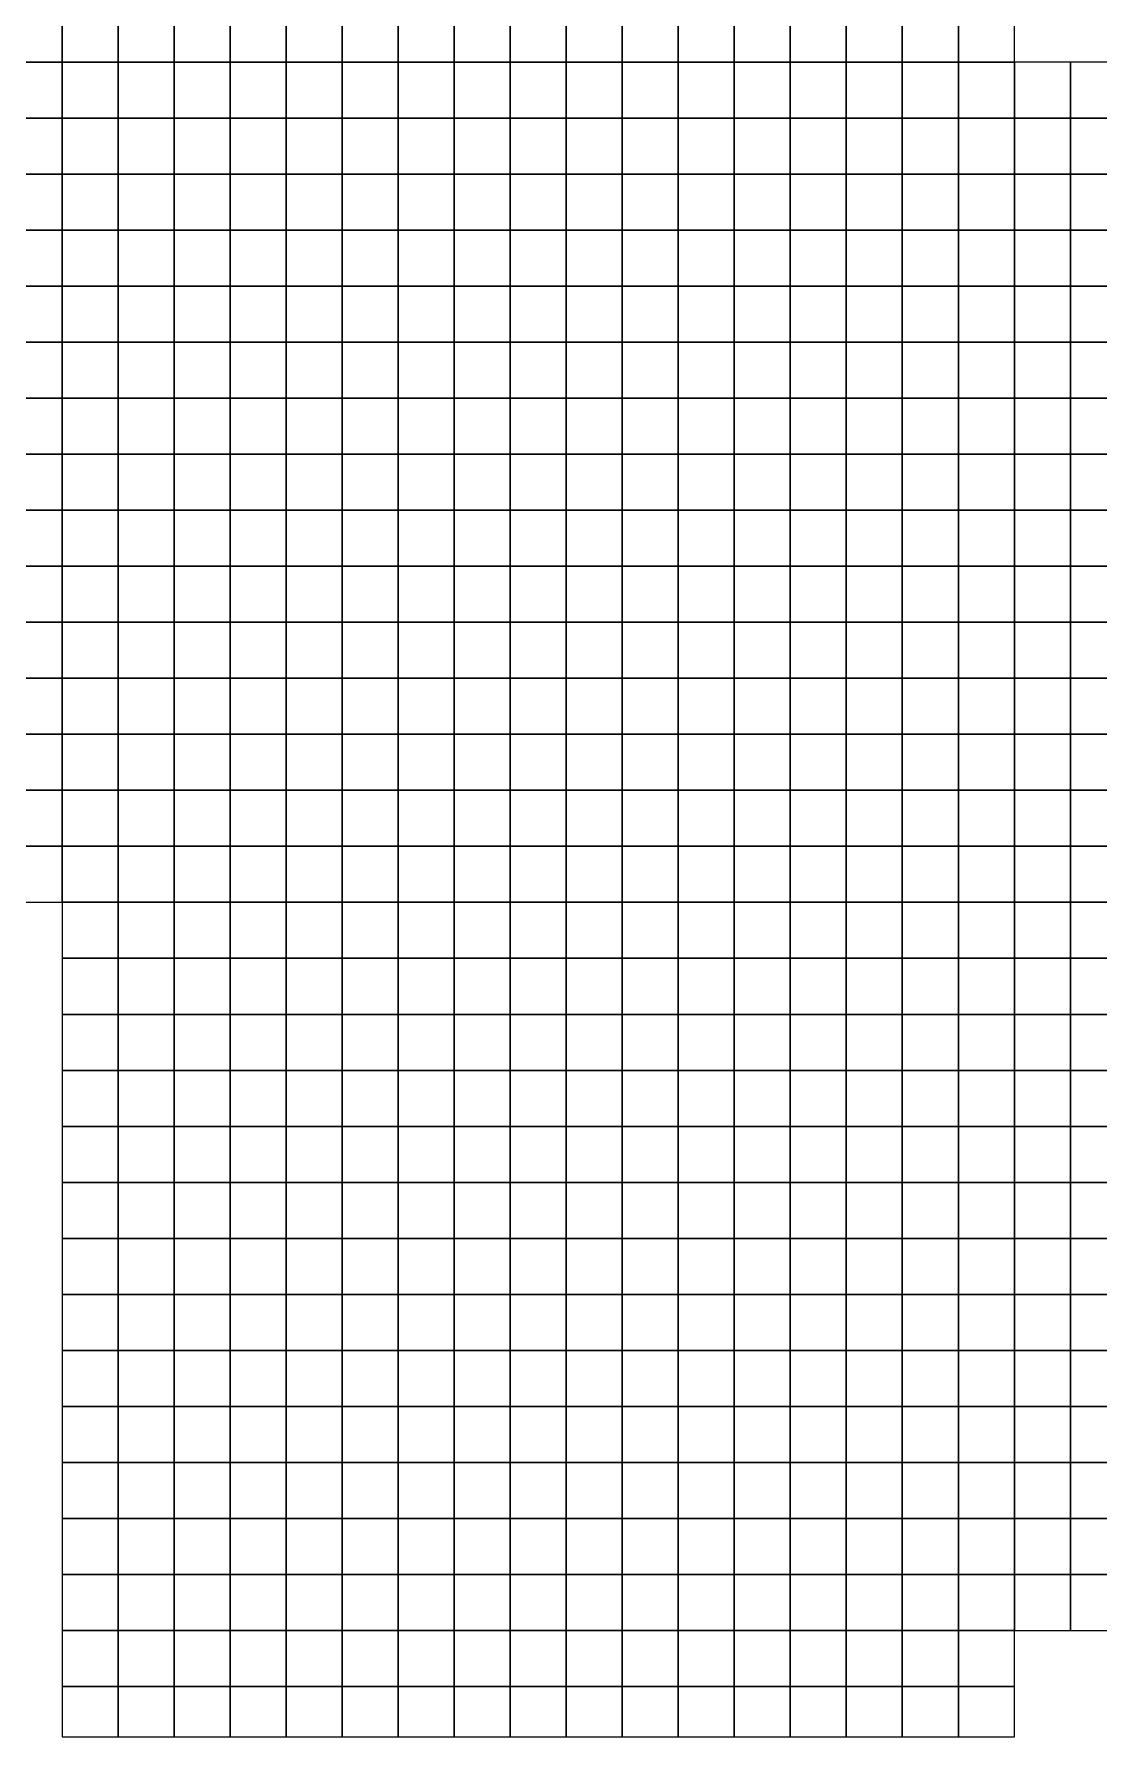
# Model space of a CAD drawing. Extents: x -2.8 to 74.5, y -0.2 to 18.4.
# Drawn here: x 14.27 to 18.07, y -0.18 to 5.9 of the extents above; entities that cross this region are included whole.
import ezdxf

# ---------------------------------------------------------------- set-up
doc = ezdxf.new("R2010")
doc.units = 0
doc.header["$MEASUREMENT"] = 0
doc.layers.add('layer_elements', color=7, linetype='Continuous')

msp = doc.modelspace()

# ---------------------------------------------------------------- linework, layer by layer
at = {"layer": 'layer_elements', "color": 171, "true_color": 0x8080ff}
for points in [[(14.17, 5.8), (14.37, 5.8), (14.37, 6), (14.17, 6)], [(14.37, 5.8), (14.57, 5.8), (14.57, 6), (14.37, 6)], [(14.57, 5.8), (14.77, 5.8), (14.77, 6), (14.57, 6)], [(14.77, 5.8), (14.97, 5.8), (14.97, 6), (14.77, 6)], [(14.97, 5.8), (15.17, 5.8), (15.17, 6), (14.97, 6)], [(15.17, 5.8), (15.37, 5.8), (15.37, 6), (15.17, 6)], [(15.37, 5.8), (15.57, 5.8), (15.57, 6), (15.37, 6)], [(15.57, 5.8), (15.77, 5.8), (15.77, 6), (15.57, 6)], [(15.77, 5.8), (15.97, 5.8), (15.97, 6), (15.77, 6)], [(15.97, 5.8), (16.17, 5.8), (16.17, 6), (15.97, 6)], [(16.17, 5.8), (16.37, 5.8), (16.37, 6), (16.17, 6)], [(16.37, 5.8), (16.57, 5.8), (16.57, 6), (16.37, 6)], [(16.57, 5.8), (16.77, 5.8), (16.77, 6), (16.57, 6)], [(16.77, 5.8), (16.97, 5.8), (16.97, 6), (16.77, 6)], [(16.97, 5.8), (17.17, 5.8), (17.17, 6), (16.97, 6)], [(17.37, 5.8), (17.57, 5.8, 0), (17.57, 6, 0), (17.37, 6)], [(14.17, 5.6), (14.37, 5.6), (14.37, 5.8), (14.17, 5.8)], [(14.37, 5.6), (14.57, 5.6), (14.57, 5.8), (14.37, 5.8)], [(14.57, 5.6), (14.77, 5.6), (14.77, 5.8), (14.57, 5.8)], [(14.77, 5.6), (14.97, 5.6), (14.97, 5.8), (14.77, 5.8)], [(14.97, 5.6), (15.17, 5.6), (15.17, 5.8), (14.97, 5.8)], [(15.17, 5.6), (15.37, 5.6), (15.37, 5.8), (15.17, 5.8)], [(15.37, 5.6), (15.57, 5.6), (15.57, 5.8), (15.37, 5.8)], [(15.57, 5.6), (15.77, 5.6), (15.77, 5.8), (15.57, 5.8)], [(15.77, 5.6), (15.97, 5.6), (15.97, 5.8), (15.77, 5.8)], [(15.97, 5.6), (16.17, 5.6), (16.17, 5.8), (15.97, 5.8)], [(16.17, 5.6), (16.37, 5.6), (16.37, 5.8), (16.17, 5.8)], [(16.37, 5.6), (16.57, 5.6), (16.57, 5.8), (16.37, 5.8)], [(16.57, 5.6), (16.77, 5.6), (16.77, 5.8), (16.57, 5.8)], [(16.77, 5.6), (16.97, 5.6), (16.97, 5.8), (16.77, 5.8)], [(16.97, 5.6), (17.17, 5.6), (17.17, 5.8), (16.97, 5.8)], [(17.77, 5.6, 0), (17.97, 5.6), (17.97, 5.8), (17.77, 5.8)], [(17.97, 5.6), (18.17, 5.6), (18.17, 5.8), (17.97, 5.8)], [(14.17, 5.4), (14.37, 5.4), (14.37, 5.6), (14.17, 5.6)], [(14.37, 5.4), (14.57, 5.4), (14.57, 5.6), (14.37, 5.6)], [(14.57, 5.4), (14.77, 5.4), (14.77, 5.6), (14.57, 5.6)], [(14.77, 5.4), (14.97, 5.4), (14.97, 5.6), (14.77, 5.6)], [(14.97, 5.4), (15.17, 5.4), (15.17, 5.6), (14.97, 5.6)], [(15.17, 5.4), (15.37, 5.4), (15.37, 5.6), (15.17, 5.6)], [(15.37, 5.4), (15.57, 5.4), (15.57, 5.6), (15.37, 5.6)], [(15.57, 5.4), (15.77, 5.4), (15.77, 5.6), (15.57, 5.6)], [(15.77, 5.4), (15.97, 5.4), (15.97, 5.6), (15.77, 5.6)], [(15.97, 5.4), (16.17, 5.4), (16.17, 5.6), (15.97, 5.6)], [(16.17, 5.4), (16.37, 5.4), (16.37, 5.6), (16.17, 5.6)], [(16.37, 5.4), (16.57, 5.4), (16.57, 5.6), (16.37, 5.6)], [(16.57, 5.4), (16.77, 5.4), (16.77, 5.6), (16.57, 5.6)], [(16.77, 5.4), (16.97, 5.4), (16.97, 5.6), (16.77, 5.6)], [(17.77, 5.4), (17.97, 5.4), (17.97, 5.6), (17.77, 5.6, 0)], [(14.17, 5.2), (14.37, 5.2), (14.37, 5.4), (14.17, 5.4)], [(14.37, 5.2), (14.57, 5.2), (14.57, 5.4), (14.37, 5.4)], [(14.57, 5.2), (14.77, 5.2), (14.77, 5.4), (14.57, 5.4)], [(14.77, 5.2), (14.97, 5.2), (14.97, 5.4), (14.77, 5.4)], [(14.97, 5.2), (15.17, 5.2), (15.17, 5.4), (14.97, 5.4)], [(15.17, 5.2), (15.37, 5.2), (15.37, 5.4), (15.17, 5.4)], [(15.37, 5.2), (15.57, 5.2), (15.57, 5.4), (15.37, 5.4)], [(15.57, 5.2), (15.77, 5.2), (15.77, 5.4), (15.57, 5.4)], [(15.77, 5.2), (15.97, 5.2), (15.97, 5.4), (15.77, 5.4)], [(15.97, 5.2), (16.17, 5.2), (16.17, 5.4), (15.97, 5.4)], [(16.17, 5.2), (16.37, 5.2), (16.37, 5.4), (16.17, 5.4)], [(16.37, 5.2), (16.57, 5.2), (16.57, 5.4), (16.37, 5.4)], [(16.57, 5.2), (16.77, 5.2), (16.77, 5.4), (16.57, 5.4)], [(16.77, 5.2), (16.97, 5.2), (16.97, 5.4), (16.77, 5.4)], [(16.97, 5.2), (17.17, 5.2), (17.17, 5.4), (16.97, 5.4)], [(17.57, 5.2), (17.77, 5.2), (17.77, 5.4), (17.57, 5.4)], [(17.77, 5.2), (17.97, 5.2), (17.97, 5.4), (17.77, 5.4)], [(14.17, 5), (14.37, 5), (14.37, 5.2), (14.17, 5.2)], [(14.37, 5), (14.57, 5), (14.57, 5.2), (14.37, 5.2)], [(14.57, 5), (14.77, 5), (14.77, 5.2), (14.57, 5.2)], [(14.77, 5), (14.97, 5), (14.97, 5.2), (14.77, 5.2)], [(14.97, 5), (15.17, 5), (15.17, 5.2), (14.97, 5.2)], [(15.17, 5), (15.37, 5), (15.37, 5.2), (15.17, 5.2)], [(15.37, 5), (15.57, 5), (15.57, 5.2), (15.37, 5.2)], [(15.57, 5), (15.77, 5), (15.77, 5.2), (15.57, 5.2)], [(15.77, 5), (15.97, 5), (15.97, 5.2), (15.77, 5.2)], [(15.97, 5), (16.17, 5), (16.17, 5.2), (15.97, 5.2)], [(16.17, 5), (16.37, 5), (16.37, 5.2), (16.17, 5.2)], [(16.37, 5), (16.57, 5), (16.57, 5.2), (16.37, 5.2)], [(16.57, 5), (16.77, 5), (16.77, 5.2), (16.57, 5.2)], [(16.77, 5), (16.97, 5), (16.97, 5.2), (16.77, 5.2)], [(16.97, 5), (17.17, 5), (17.17, 5.2), (16.97, 5.2)], [(17.17, 5), (17.37, 5), (17.37, 5.2), (17.17, 5.2)], [(17.37, 5), (17.57, 5), (17.57, 5.2), (17.37, 5.2)], [(17.57, 5), (17.77, 5), (17.77, 5.2), (17.57, 5.2)], [(17.77, 5), (17.97, 5), (17.97, 5.2), (17.77, 5.2)], [(17.97, 5), (18.17, 5), (18.17, 5.2), (17.97, 5.2)], [(14.17, 4.8), (14.37, 4.8), (14.37, 5), (14.17, 5)], [(14.37, 4.8), (14.57, 4.8), (14.57, 5), (14.37, 5)], [(14.57, 4.8), (14.77, 4.8), (14.77, 5), (14.57, 5)], [(14.77, 4.8), (14.97, 4.8), (14.97, 5), (14.77, 5)], [(14.97, 4.8), (15.17, 4.8), (15.17, 5), (14.97, 5)], [(15.17, 4.8), (15.37, 4.8), (15.37, 5), (15.17, 5)], [(15.37, 4.8), (15.57, 4.8), (15.57, 5), (15.37, 5)], [(15.57, 4.8), (15.77, 4.8), (15.77, 5), (15.57, 5)], [(15.77, 4.8), (15.97, 4.8), (15.97, 5), (15.77, 5)], [(15.97, 4.8), (16.17, 4.8), (16.17, 5), (15.97, 5)], [(16.17, 4.8), (16.37, 4.8), (16.37, 5), (16.17, 5)], [(16.37, 4.8), (16.57, 4.8), (16.57, 5), (16.37, 5)], [(16.57, 4.8), (16.77, 4.8), (16.77, 5), (16.57, 5)], [(16.77, 4.8), (16.97, 4.8), (16.97, 5), (16.77, 5)], [(16.97, 4.8), (17.17, 4.8), (17.17, 5), (16.97, 5)], [(17.17, 4.8), (17.37, 4.8), (17.37, 5), (17.17, 5)], [(17.37, 4.8), (17.57, 4.8), (17.57, 5), (17.37, 5)], [(17.57, 4.8), (17.77, 4.8), (17.77, 5), (17.57, 5)], [(17.77, 4.8), (17.97, 4.8), (17.97, 5), (17.77, 5)], [(17.97, 4.8), (18.17, 4.8), (18.17, 5), (17.97, 5)], [(14.17, 4.6), (14.37, 4.6), (14.37, 4.8), (14.17, 4.8)], [(14.37, 4.6), (14.57, 4.6), (14.57, 4.8), (14.37, 4.8)], [(14.57, 4.6), (14.77, 4.6), (14.77, 4.8), (14.57, 4.8)], [(14.77, 4.6), (14.97, 4.6), (14.97, 4.8), (14.77, 4.8)], [(14.97, 4.6), (15.17, 4.6), (15.17, 4.8), (14.97, 4.8)], [(15.17, 4.6), (15.37, 4.6), (15.37, 4.8), (15.17, 4.8)], [(15.37, 4.6), (15.57, 4.6), (15.57, 4.8), (15.37, 4.8)], [(15.57, 4.6), (15.77, 4.6), (15.77, 4.8), (15.57, 4.8)], [(15.77, 4.6), (15.97, 4.6), (15.97, 4.8), (15.77, 4.8)], [(15.97, 4.6), (16.17, 4.6), (16.17, 4.8), (15.97, 4.8)], [(16.17, 4.6), (16.37, 4.6), (16.37, 4.8), (16.17, 4.8)], [(16.37, 4.6), (16.57, 4.6), (16.57, 4.8), (16.37, 4.8)], [(16.57, 4.6), (16.77, 4.6), (16.77, 4.8), (16.57, 4.8)], [(16.77, 4.6), (16.97, 4.6), (16.97, 4.8), (16.77, 4.8)], [(16.97, 4.6), (17.17, 4.6), (17.17, 4.8), (16.97, 4.8)], [(17.17, 4.6), (17.37, 4.6), (17.37, 4.8), (17.17, 4.8)], [(17.37, 4.6), (17.57, 4.6), (17.57, 4.8), (17.37, 4.8)], [(17.57, 4.6), (17.77, 4.6), (17.77, 4.8), (17.57, 4.8)], [(17.77, 4.6), (17.97, 4.6), (17.97, 4.8), (17.77, 4.8)], [(17.97, 4.6), (18.17, 4.6), (18.17, 4.8), (17.97, 4.8)], [(14.17, 4.4), (14.37, 4.4), (14.37, 4.6), (14.17, 4.6)], [(14.37, 4.4), (14.57, 4.4), (14.57, 4.6), (14.37, 4.6)], [(14.57, 4.4), (14.77, 4.4), (14.77, 4.6), (14.57, 4.6)], [(14.77, 4.4), (14.97, 4.4), (14.97, 4.6), (14.77, 4.6)], [(14.97, 4.4), (15.17, 4.4), (15.17, 4.6), (14.97, 4.6)], [(15.17, 4.4), (15.37, 4.4), (15.37, 4.6), (15.17, 4.6)], [(15.37, 4.4), (15.57, 4.4), (15.57, 4.6), (15.37, 4.6)], [(15.57, 4.4), (15.77, 4.4), (15.77, 4.6), (15.57, 4.6)], [(15.77, 4.4), (15.97, 4.4), (15.97, 4.6), (15.77, 4.6)], [(15.97, 4.4), (16.17, 4.4), (16.17, 4.6), (15.97, 4.6)], [(16.17, 4.4), (16.37, 4.4), (16.37, 4.6), (16.17, 4.6)], [(16.37, 4.4), (16.57, 4.4), (16.57, 4.6), (16.37, 4.6)], [(16.57, 4.4), (16.77, 4.4), (16.77, 4.6), (16.57, 4.6)], [(16.77, 4.4), (16.97, 4.4), (16.97, 4.6), (16.77, 4.6)], [(16.97, 4.4), (17.17, 4.4), (17.17, 4.6), (16.97, 4.6)], [(17.17, 4.4), (17.37, 4.4), (17.37, 4.6), (17.17, 4.6)], [(17.37, 4.4), (17.57, 4.4), (17.57, 4.6), (17.37, 4.6)], [(17.57, 4.4), (17.77, 4.4), (17.77, 4.6), (17.57, 4.6)], [(17.77, 4.4), (17.97, 4.4), (17.97, 4.6), (17.77, 4.6)], [(17.97, 4.4), (18.17, 4.4), (18.17, 4.6), (17.97, 4.6)], [(14.17, 4.2), (14.37, 4.2), (14.37, 4.4), (14.17, 4.4)], [(14.37, 4.2), (14.57, 4.2), (14.57, 4.4), (14.37, 4.4)], [(14.57, 4.2), (14.77, 4.2), (14.77, 4.4), (14.57, 4.4)], [(14.77, 4.2), (14.97, 4.2), (14.97, 4.4), (14.77, 4.4)], [(14.97, 4.2), (15.17, 4.2), (15.17, 4.4), (14.97, 4.4)], [(15.17, 4.2), (15.37, 4.2), (15.37, 4.4), (15.17, 4.4)], [(15.37, 4.2), (15.57, 4.2), (15.57, 4.4), (15.37, 4.4)], [(15.57, 4.2), (15.77, 4.2), (15.77, 4.4), (15.57, 4.4)], [(15.77, 4.2), (15.97, 4.2), (15.97, 4.4), (15.77, 4.4)], [(15.97, 4.2), (16.17, 4.2), (16.17, 4.4), (15.97, 4.4)], [(16.17, 4.2), (16.37, 4.2), (16.37, 4.4), (16.17, 4.4)], [(16.37, 4.2), (16.57, 4.2), (16.57, 4.4), (16.37, 4.4)], [(16.57, 4.2), (16.77, 4.2), (16.77, 4.4), (16.57, 4.4)], [(16.77, 4.2), (16.97, 4.2), (16.97, 4.4), (16.77, 4.4)], [(16.97, 4.2), (17.17, 4.2), (17.17, 4.4), (16.97, 4.4)], [(17.17, 4.2), (17.37, 4.2), (17.37, 4.4), (17.17, 4.4)], [(17.37, 4.2), (17.57, 4.2), (17.57, 4.4), (17.37, 4.4)], [(17.57, 4.2), (17.77, 4.2), (17.77, 4.4), (17.57, 4.4)], [(17.77, 4.2), (17.97, 4.2), (17.97, 4.4), (17.77, 4.4)], [(17.97, 4.2), (18.17, 4.2), (18.17, 4.4), (17.97, 4.4)], [(14.17, 4), (14.37, 4), (14.37, 4.2), (14.17, 4.2)], [(14.37, 4), (14.57, 4), (14.57, 4.2), (14.37, 4.2)], [(14.57, 4), (14.77, 4), (14.77, 4.2), (14.57, 4.2)], [(14.77, 4), (14.97, 4), (14.97, 4.2), (14.77, 4.2)], [(14.97, 4), (15.17, 4), (15.17, 4.2), (14.97, 4.2)], [(15.17, 4), (15.37, 4), (15.37, 4.2), (15.17, 4.2)], [(15.37, 4), (15.57, 4), (15.57, 4.2), (15.37, 4.2)], [(15.57, 4), (15.77, 4), (15.77, 4.2), (15.57, 4.2)], [(15.77, 4), (15.97, 4), (15.97, 4.2), (15.77, 4.2)], [(15.97, 4), (16.17, 4), (16.17, 4.2), (15.97, 4.2)], [(16.17, 4), (16.37, 4), (16.37, 4.2), (16.17, 4.2)], [(16.37, 4), (16.57, 4), (16.57, 4.2), (16.37, 4.2)], [(16.57, 4), (16.77, 4), (16.77, 4.2), (16.57, 4.2)], [(16.77, 4), (16.97, 4), (16.97, 4.2), (16.77, 4.2)], [(16.97, 4), (17.17, 4), (17.17, 4.2), (16.97, 4.2)], [(17.17, 4), (17.37, 4), (17.37, 4.2), (17.17, 4.2)], [(17.37, 4), (17.57, 4), (17.57, 4.2), (17.37, 4.2)], [(17.57, 4), (17.77, 4), (17.77, 4.2), (17.57, 4.2)], [(17.77, 4), (17.97, 4), (17.97, 4.2), (17.77, 4.2)], [(17.97, 4), (18.17, 4), (18.17, 4.2), (17.97, 4.2)], [(14.17, 3.8), (14.37, 3.8), (14.37, 4), (14.17, 4)], [(14.37, 3.8), (14.57, 3.8), (14.57, 4), (14.37, 4)], [(14.57, 3.8), (14.77, 3.8), (14.77, 4), (14.57, 4)], [(14.77, 3.8), (14.97, 3.8), (14.97, 4), (14.77, 4)], [(14.97, 3.8), (15.17, 3.8), (15.17, 4), (14.97, 4)], [(15.17, 3.8), (15.37, 3.8), (15.37, 4), (15.17, 4)], [(15.37, 3.8), (15.57, 3.8), (15.57, 4), (15.37, 4)], [(15.57, 3.8), (15.77, 3.8), (15.77, 4), (15.57, 4)], [(15.77, 3.8), (15.97, 3.8), (15.97, 4), (15.77, 4)], [(15.97, 3.8), (16.17, 3.8), (16.17, 4), (15.97, 4)], [(16.17, 3.8), (16.37, 3.8), (16.37, 4), (16.17, 4)], [(16.37, 3.8), (16.57, 3.8), (16.57, 4), (16.37, 4)], [(16.57, 3.8), (16.77, 3.8), (16.77, 4), (16.57, 4)], [(16.77, 3.8), (16.97, 3.8), (16.97, 4), (16.77, 4)], [(16.97, 3.8), (17.17, 3.8), (17.17, 4), (16.97, 4)], [(17.17, 3.8), (17.37, 3.8), (17.37, 4), (17.17, 4)], [(17.37, 3.8), (17.57, 3.8), (17.57, 4), (17.37, 4)], [(17.57, 3.8), (17.77, 3.8), (17.77, 4), (17.57, 4)], [(17.77, 3.8), (17.97, 3.8), (17.97, 4), (17.77, 4)], [(17.97, 3.8), (18.17, 3.8), (18.17, 4), (17.97, 4)], [(14.17, 3.6), (14.37, 3.6), (14.37, 3.8), (14.17, 3.8)], [(14.37, 3.6), (14.57, 3.6), (14.57, 3.8), (14.37, 3.8)], [(14.57, 3.6), (14.77, 3.6), (14.77, 3.8), (14.57, 3.8)], [(14.77, 3.6), (14.97, 3.6), (14.97, 3.8), (14.77, 3.8)], [(14.97, 3.6), (15.17, 3.6), (15.17, 3.8), (14.97, 3.8)], [(15.17, 3.6), (15.37, 3.6), (15.37, 3.8), (15.17, 3.8)], [(15.37, 3.6), (15.57, 3.6), (15.57, 3.8), (15.37, 3.8)], [(15.57, 3.6), (15.77, 3.6), (15.77, 3.8), (15.57, 3.8)], [(15.77, 3.6), (15.97, 3.6), (15.97, 3.8), (15.77, 3.8)], [(15.97, 3.6), (16.17, 3.6), (16.17, 3.8), (15.97, 3.8)], [(16.17, 3.6), (16.37, 3.6), (16.37, 3.8), (16.17, 3.8)], [(16.37, 3.6), (16.57, 3.6), (16.57, 3.8), (16.37, 3.8)], [(16.57, 3.6), (16.77, 3.6), (16.77, 3.8), (16.57, 3.8)], [(16.77, 3.6), (16.97, 3.6), (16.97, 3.8), (16.77, 3.8)], [(16.97, 3.6), (17.17, 3.6), (17.17, 3.8), (16.97, 3.8)], [(17.17, 3.6), (17.37, 3.6), (17.37, 3.8), (17.17, 3.8)], [(17.37, 3.6), (17.57, 3.6), (17.57, 3.8), (17.37, 3.8)], [(17.57, 3.6), (17.77, 3.6), (17.77, 3.8), (17.57, 3.8)], [(17.77, 3.6), (17.97, 3.6), (17.97, 3.8), (17.77, 3.8)], [(17.97, 3.6), (18.17, 3.6), (18.17, 3.8), (17.97, 3.8)], [(14.17, 3.4), (14.37, 3.4), (14.37, 3.6), (14.17, 3.6)], [(14.37, 3.4), (14.57, 3.4), (14.57, 3.6), (14.37, 3.6)], [(14.57, 3.4), (14.77, 3.4), (14.77, 3.6), (14.57, 3.6)], [(14.77, 3.4), (14.97, 3.4), (14.97, 3.6), (14.77, 3.6)], [(14.97, 3.4), (15.17, 3.4), (15.17, 3.6), (14.97, 3.6)], [(15.17, 3.4), (15.37, 3.4), (15.37, 3.6), (15.17, 3.6)], [(15.37, 3.4), (15.57, 3.4), (15.57, 3.6), (15.37, 3.6)], [(15.57, 3.4), (15.77, 3.4), (15.77, 3.6), (15.57, 3.6)], [(15.77, 3.4), (15.97, 3.4), (15.97, 3.6), (15.77, 3.6)], [(15.97, 3.4), (16.17, 3.4), (16.17, 3.6), (15.97, 3.6)], [(16.17, 3.4), (16.37, 3.4), (16.37, 3.6), (16.17, 3.6)], [(16.37, 3.4), (16.57, 3.4), (16.57, 3.6), (16.37, 3.6)], [(16.57, 3.4), (16.77, 3.4), (16.77, 3.6), (16.57, 3.6)], [(16.77, 3.4), (16.97, 3.4), (16.97, 3.6), (16.77, 3.6)], [(16.97, 3.4), (17.17, 3.4), (17.17, 3.6), (16.97, 3.6)], [(17.17, 3.4), (17.37, 3.4), (17.37, 3.6), (17.17, 3.6)], [(17.37, 3.4), (17.57, 3.4), (17.57, 3.6), (17.37, 3.6)], [(17.57, 3.4), (17.77, 3.4), (17.77, 3.6), (17.57, 3.6)], [(17.77, 3.4), (17.97, 3.4), (17.97, 3.6), (17.77, 3.6)], [(17.97, 3.4), (18.17, 3.4), (18.17, 3.6), (17.97, 3.6)], [(14.17, 3.2), (14.37, 3.2), (14.37, 3.4), (14.17, 3.4)], [(14.37, 3.2), (14.57, 3.2), (14.57, 3.4), (14.37, 3.4)], [(14.57, 3.2), (14.77, 3.2), (14.77, 3.4), (14.57, 3.4)], [(14.77, 3.2), (14.97, 3.2), (14.97, 3.4), (14.77, 3.4)], [(14.97, 3.2), (15.17, 3.2), (15.17, 3.4), (14.97, 3.4)], [(15.17, 3.2), (15.37, 3.2), (15.37, 3.4), (15.17, 3.4)], [(15.37, 3.2), (15.57, 3.2), (15.57, 3.4), (15.37, 3.4)], [(15.57, 3.2), (15.77, 3.2), (15.77, 3.4), (15.57, 3.4)], [(15.77, 3.2), (15.97, 3.2), (15.97, 3.4), (15.77, 3.4)], [(15.97, 3.2), (16.17, 3.2), (16.17, 3.4), (15.97, 3.4)], [(16.17, 3.2), (16.37, 3.2), (16.37, 3.4), (16.17, 3.4)], [(16.37, 3.2), (16.57, 3.2), (16.57, 3.4), (16.37, 3.4)], [(16.57, 3.2), (16.77, 3.2), (16.77, 3.4), (16.57, 3.4)], [(16.77, 3.2), (16.97, 3.2), (16.97, 3.4), (16.77, 3.4)], [(16.97, 3.2), (17.17, 3.2), (17.17, 3.4), (16.97, 3.4)], [(17.17, 3.2), (17.37, 3.2), (17.37, 3.4), (17.17, 3.4)], [(17.37, 3.2), (17.57, 3.2), (17.57, 3.4), (17.37, 3.4)], [(17.57, 3.2), (17.77, 3.2), (17.77, 3.4), (17.57, 3.4)], [(17.77, 3.2), (17.97, 3.2), (17.97, 3.4), (17.77, 3.4)], [(17.97, 3.2), (18.17, 3.2), (18.17, 3.4), (17.97, 3.4)], [(14.17, 3), (14.37, 3), (14.37, 3.2), (14.17, 3.2)], [(14.37, 3), (14.57, 3), (14.57, 3.2), (14.37, 3.2)], [(14.57, 3), (14.77, 3), (14.77, 3.2), (14.57, 3.2)], [(14.77, 3), (14.97, 3), (14.97, 3.2), (14.77, 3.2)], [(14.97, 3), (15.17, 3), (15.17, 3.2), (14.97, 3.2)], [(15.17, 3), (15.37, 3), (15.37, 3.2), (15.17, 3.2)], [(15.37, 3), (15.57, 3), (15.57, 3.2), (15.37, 3.2)], [(15.57, 3), (15.77, 3), (15.77, 3.2), (15.57, 3.2)], [(15.77, 3), (15.97, 3), (15.97, 3.2), (15.77, 3.2)], [(15.97, 3), (16.17, 3), (16.17, 3.2), (15.97, 3.2)], [(16.17, 3), (16.37, 3), (16.37, 3.2), (16.17, 3.2)], [(16.37, 3), (16.57, 3), (16.57, 3.2), (16.37, 3.2)], [(16.57, 3), (16.77, 3), (16.77, 3.2), (16.57, 3.2)], [(16.77, 3), (16.97, 3), (16.97, 3.2), (16.77, 3.2)], [(16.97, 3), (17.17, 3), (17.17, 3.2), (16.97, 3.2)], [(17.17, 3), (17.37, 3), (17.37, 3.2), (17.17, 3.2)], [(17.37, 3), (17.57, 3), (17.57, 3.2), (17.37, 3.2)], [(17.57, 3), (17.77, 3), (17.77, 3.2), (17.57, 3.2)], [(17.77, 3), (17.97, 3), (17.97, 3.2), (17.77, 3.2)], [(17.97, 3), (18.17, 3), (18.17, 3.2), (17.97, 3.2)], [(14.57, 2.8), (14.77, 2.8), (14.77, 3), (14.57, 3)], [(14.77, 2.8), (14.97, 2.8), (14.97, 3), (14.77, 3)], [(14.97, 2.8), (15.17, 2.8), (15.17, 3), (14.97, 3)], [(15.17, 2.8), (15.37, 2.8), (15.37, 3), (15.17, 3)], [(15.37, 2.8), (15.57, 2.8), (15.57, 3), (15.37, 3)], [(15.57, 2.8), (15.77, 2.8), (15.77, 3), (15.57, 3)], [(15.77, 2.8), (15.97, 2.8), (15.97, 3), (15.77, 3)], [(15.97, 2.8), (16.17, 2.8), (16.17, 3), (15.97, 3)], [(16.17, 2.8), (16.37, 2.8), (16.37, 3), (16.17, 3)], [(16.37, 2.8), (16.57, 2.8), (16.57, 3), (16.37, 3)], [(16.57, 2.8), (16.77, 2.8), (16.77, 3), (16.57, 3)], [(16.77, 2.8), (16.97, 2.8), (16.97, 3), (16.77, 3)], [(16.97, 2.8), (17.17, 2.8), (17.17, 3), (16.97, 3)], [(17.17, 2.8), (17.37, 2.8), (17.37, 3), (17.17, 3)], [(17.37, 2.8), (17.57, 2.8), (17.57, 3), (17.37, 3)], [(17.57, 2.8), (17.77, 2.8), (17.77, 3), (17.57, 3)], [(17.77, 2.8), (17.97, 2.8), (17.97, 3), (17.77, 3)], [(17.97, 2.8), (18.17, 2.8), (18.17, 3), (17.97, 3)], [(14.57, 2.6), (14.77, 2.6), (14.77, 2.8), (14.57, 2.8)], [(14.77, 2.6), (14.97, 2.6), (14.97, 2.8), (14.77, 2.8)], [(14.97, 2.6), (15.17, 2.6), (15.17, 2.8), (14.97, 2.8)], [(15.17, 2.6), (15.37, 2.6), (15.37, 2.8), (15.17, 2.8)], [(15.37, 2.6), (15.57, 2.6), (15.57, 2.8), (15.37, 2.8)], [(15.57, 2.6), (15.77, 2.6), (15.77, 2.8), (15.57, 2.8)], [(15.77, 2.6), (15.97, 2.6), (15.97, 2.8), (15.77, 2.8)], [(15.97, 2.6), (16.17, 2.6), (16.17, 2.8), (15.97, 2.8)], [(16.17, 2.6), (16.37, 2.6), (16.37, 2.8), (16.17, 2.8)], [(16.37, 2.6), (16.57, 2.6), (16.57, 2.8), (16.37, 2.8)], [(16.57, 2.6), (16.77, 2.6), (16.77, 2.8), (16.57, 2.8)], [(16.77, 2.6), (16.97, 2.6), (16.97, 2.8), (16.77, 2.8)], [(16.97, 2.6), (17.17, 2.6), (17.17, 2.8), (16.97, 2.8)], [(17.17, 2.6), (17.37, 2.6), (17.37, 2.8), (17.17, 2.8)], [(17.37, 2.6), (17.57, 2.6), (17.57, 2.8), (17.37, 2.8)], [(17.57, 2.6), (17.77, 2.6), (17.77, 2.8), (17.57, 2.8)], [(17.77, 2.6), (17.97, 2.6), (17.97, 2.8), (17.77, 2.8)], [(17.97, 2.6), (18.17, 2.6), (18.17, 2.8), (17.97, 2.8)], [(14.37, 2.4, 0), (14.57, 2.4), (14.57, 2.6), (14.37, 2.6, 0)], [(14.57, 2.4), (14.77, 2.4), (14.77, 2.6), (14.57, 2.6)], [(14.77, 2.4), (14.97, 2.4), (14.97, 2.6), (14.77, 2.6)], [(14.97, 2.4), (15.17, 2.4), (15.17, 2.6), (14.97, 2.6)], [(15.17, 2.4), (15.37, 2.4), (15.37, 2.6), (15.17, 2.6)], [(15.37, 2.4), (15.57, 2.4), (15.57, 2.6), (15.37, 2.6)], [(15.57, 2.4), (15.77, 2.4), (15.77, 2.6), (15.57, 2.6)], [(15.77, 2.4), (15.97, 2.4), (15.97, 2.6), (15.77, 2.6)], [(15.97, 2.4), (16.17, 2.4), (16.17, 2.6), (15.97, 2.6)], [(16.17, 2.4), (16.37, 2.4), (16.37, 2.6), (16.17, 2.6)], [(16.37, 2.4), (16.57, 2.4), (16.57, 2.6), (16.37, 2.6)], [(16.57, 2.4), (16.77, 2.4), (16.77, 2.6), (16.57, 2.6)], [(16.77, 2.4), (16.97, 2.4), (16.97, 2.6), (16.77, 2.6)], [(16.97, 2.4), (17.17, 2.4), (17.17, 2.6), (16.97, 2.6)], [(17.17, 2.4), (17.37, 2.4), (17.37, 2.6), (17.17, 2.6)], [(17.37, 2.4), (17.57, 2.4), (17.57, 2.6), (17.37, 2.6)], [(17.57, 2.4), (17.77, 2.4), (17.77, 2.6), (17.57, 2.6)], [(17.77, 2.4), (17.97, 2.4), (17.97, 2.6), (17.77, 2.6)], [(17.97, 2.4), (18.17, 2.4), (18.17, 2.6), (17.97, 2.6)], [(14.37, 2.2, 0), (14.57, 2.2), (14.57, 2.4), (14.37, 2.4, 0)], [(14.57, 2.2), (14.77, 2.2), (14.77, 2.4), (14.57, 2.4)], [(14.77, 2.2), (14.97, 2.2), (14.97, 2.4), (14.77, 2.4)], [(14.97, 2.2), (15.17, 2.2), (15.17, 2.4), (14.97, 2.4)], [(15.17, 2.2), (15.37, 2.2), (15.37, 2.4), (15.17, 2.4)], [(15.37, 2.2), (15.57, 2.2), (15.57, 2.4), (15.37, 2.4)], [(15.57, 2.2), (15.77, 2.2), (15.77, 2.4), (15.57, 2.4)], [(15.77, 2.2), (15.97, 2.2), (15.97, 2.4), (15.77, 2.4)], [(15.97, 2.2), (16.17, 2.2), (16.17, 2.4), (15.97, 2.4)], [(16.17, 2.2), (16.37, 2.2), (16.37, 2.4), (16.17, 2.4)], [(16.37, 2.2), (16.57, 2.2), (16.57, 2.4), (16.37, 2.4)], [(16.57, 2.2), (16.77, 2.2), (16.77, 2.4), (16.57, 2.4)], [(16.77, 2.2), (16.97, 2.2), (16.97, 2.4), (16.77, 2.4)], [(16.97, 2.2), (17.17, 2.2), (17.17, 2.4), (16.97, 2.4)], [(17.17, 2.2), (17.37, 2.2), (17.37, 2.4), (17.17, 2.4)], [(17.37, 2.2), (17.57, 2.2), (17.57, 2.4), (17.37, 2.4)], [(17.57, 2.2), (17.77, 2.2), (17.77, 2.4), (17.57, 2.4)], [(17.77, 2.2), (17.97, 2.2), (17.97, 2.4), (17.77, 2.4)], [(17.97, 2.2), (18.17, 2.2), (18.17, 2.4), (17.97, 2.4)], [(14.37, 2, 0), (14.57, 2), (14.57, 2.2), (14.37, 2.2, 0)], [(14.57, 2), (14.77, 2), (14.77, 2.2), (14.57, 2.2)], [(14.77, 2), (14.97, 2), (14.97, 2.2), (14.77, 2.2)], [(14.97, 2), (15.17, 2), (15.17, 2.2), (14.97, 2.2)], [(15.17, 2), (15.37, 2), (15.37, 2.2), (15.17, 2.2)], [(15.37, 2), (15.57, 2), (15.57, 2.2), (15.37, 2.2)], [(15.57, 2), (15.77, 2), (15.77, 2.2), (15.57, 2.2)], [(15.77, 2), (15.97, 2), (15.97, 2.2), (15.77, 2.2)], [(15.97, 2), (16.17, 2), (16.17, 2.2), (15.97, 2.2)], [(16.17, 2), (16.37, 2), (16.37, 2.2), (16.17, 2.2)], [(16.37, 2), (16.57, 2), (16.57, 2.2), (16.37, 2.2)], [(16.57, 2), (16.77, 2), (16.77, 2.2), (16.57, 2.2)], [(16.77, 2), (16.97, 2), (16.97, 2.2), (16.77, 2.2)], [(16.97, 2), (17.17, 2), (17.17, 2.2), (16.97, 2.2)], [(17.17, 2), (17.37, 2), (17.37, 2.2), (17.17, 2.2)], [(17.37, 2), (17.57, 2), (17.57, 2.2), (17.37, 2.2)], [(17.57, 2), (17.77, 2), (17.77, 2.2), (17.57, 2.2)], [(17.77, 2), (17.97, 2), (17.97, 2.2), (17.77, 2.2)], [(17.97, 2), (18.17, 2), (18.17, 2.2), (17.97, 2.2)], [(14.37, 1.8, 0), (14.57, 1.8), (14.57, 2), (14.37, 2, 0)], [(14.57, 1.8), (14.77, 1.8), (14.77, 2), (14.57, 2)], [(14.77, 1.8), (14.97, 1.8), (14.97, 2), (14.77, 2)], [(14.97, 1.8), (15.17, 1.8), (15.17, 2), (14.97, 2)], [(15.17, 1.8), (15.37, 1.8), (15.37, 2), (15.17, 2)], [(15.37, 1.8), (15.57, 1.8), (15.57, 2), (15.37, 2)], [(15.57, 1.8), (15.77, 1.8), (15.77, 2), (15.57, 2)], [(15.77, 1.8), (15.97, 1.8), (15.97, 2), (15.77, 2)], [(15.97, 1.8), (16.17, 1.8), (16.17, 2), (15.97, 2)], [(16.17, 1.8), (16.37, 1.8), (16.37, 2), (16.17, 2)], [(16.37, 1.8), (16.57, 1.8), (16.57, 2), (16.37, 2)], [(16.57, 1.8), (16.77, 1.8), (16.77, 2), (16.57, 2)], [(16.77, 1.8), (16.97, 1.8), (16.97, 2), (16.77, 2)], [(16.97, 1.8), (17.17, 1.8), (17.17, 2), (16.97, 2)], [(17.17, 1.8), (17.37, 1.8), (17.37, 2), (17.17, 2)], [(17.37, 1.8), (17.57, 1.8), (17.57, 2), (17.37, 2)], [(17.57, 1.8), (17.77, 1.8), (17.77, 2), (17.57, 2)], [(17.77, 1.8), (17.97, 1.8), (17.97, 2), (17.77, 2)], [(17.97, 1.8), (18.17, 1.8), (18.17, 2), (17.97, 2)], [(14.37, 1.6, 0), (14.57, 1.6), (14.57, 1.8), (14.37, 1.8, 0)], [(14.57, 1.6), (14.77, 1.6), (14.77, 1.8), (14.57, 1.8)], [(14.77, 1.6), (14.97, 1.6), (14.97, 1.8), (14.77, 1.8)], [(14.97, 1.6), (15.17, 1.6), (15.17, 1.8), (14.97, 1.8)], [(15.17, 1.6), (15.37, 1.6), (15.37, 1.8), (15.17, 1.8)], [(15.37, 1.6), (15.57, 1.6), (15.57, 1.8), (15.37, 1.8)], [(15.57, 1.6), (15.77, 1.6), (15.77, 1.8), (15.57, 1.8)], [(15.77, 1.6), (15.97, 1.6), (15.97, 1.8), (15.77, 1.8)], [(15.97, 1.6), (16.17, 1.6), (16.17, 1.8), (15.97, 1.8)], [(16.17, 1.6), (16.37, 1.6), (16.37, 1.8), (16.17, 1.8)], [(16.37, 1.6), (16.57, 1.6), (16.57, 1.8), (16.37, 1.8)], [(16.57, 1.6), (16.77, 1.6), (16.77, 1.8), (16.57, 1.8)], [(16.77, 1.6), (16.97, 1.6), (16.97, 1.8), (16.77, 1.8)], [(16.97, 1.6), (17.17, 1.6), (17.17, 1.8), (16.97, 1.8)], [(17.17, 1.6), (17.37, 1.6), (17.37, 1.8), (17.17, 1.8)], [(17.37, 1.6), (17.57, 1.6), (17.57, 1.8), (17.37, 1.8)], [(17.57, 1.6), (17.77, 1.6), (17.77, 1.8), (17.57, 1.8)], [(17.77, 1.6), (17.97, 1.6), (17.97, 1.8), (17.77, 1.8)], [(17.97, 1.6), (18.17, 1.6), (18.17, 1.8), (17.97, 1.8)], [(14.37, 1.4, 0), (14.57, 1.4), (14.57, 1.6), (14.37, 1.6, 0)], [(14.57, 1.4), (14.77, 1.4), (14.77, 1.6), (14.57, 1.6)], [(14.77, 1.4), (14.97, 1.4), (14.97, 1.6), (14.77, 1.6)], [(14.97, 1.4), (15.17, 1.4), (15.17, 1.6), (14.97, 1.6)], [(15.17, 1.4), (15.37, 1.4), (15.37, 1.6), (15.17, 1.6)], [(15.37, 1.4), (15.57, 1.4), (15.57, 1.6), (15.37, 1.6)], [(15.57, 1.4), (15.77, 1.4), (15.77, 1.6), (15.57, 1.6)], [(15.77, 1.4), (15.97, 1.4), (15.97, 1.6), (15.77, 1.6)], [(15.97, 1.4), (16.17, 1.4), (16.17, 1.6), (15.97, 1.6)], [(16.17, 1.4), (16.37, 1.4), (16.37, 1.6), (16.17, 1.6)], [(16.37, 1.4), (16.57, 1.4), (16.57, 1.6), (16.37, 1.6)], [(16.57, 1.4), (16.77, 1.4), (16.77, 1.6), (16.57, 1.6)], [(16.77, 1.4), (16.97, 1.4), (16.97, 1.6), (16.77, 1.6)], [(16.97, 1.4), (17.17, 1.4), (17.17, 1.6), (16.97, 1.6)], [(17.17, 1.4), (17.37, 1.4), (17.37, 1.6), (17.17, 1.6)], [(17.37, 1.4), (17.57, 1.4), (17.57, 1.6), (17.37, 1.6)], [(17.57, 1.4), (17.77, 1.4), (17.77, 1.6), (17.57, 1.6)], [(17.77, 1.4), (17.97, 1.4), (17.97, 1.6), (17.77, 1.6)], [(17.97, 1.4), (18.17, 1.4), (18.17, 1.6), (17.97, 1.6)], [(14.37, 1.2, 0), (14.57, 1.2), (14.57, 1.4), (14.37, 1.4, 0)], [(14.57, 1.2), (14.77, 1.2), (14.77, 1.4), (14.57, 1.4)], [(14.77, 1.2), (14.97, 1.2), (14.97, 1.4), (14.77, 1.4)], [(14.97, 1.2), (15.17, 1.2), (15.17, 1.4), (14.97, 1.4)], [(15.17, 1.2), (15.37, 1.2), (15.37, 1.4), (15.17, 1.4)], [(15.37, 1.2), (15.57, 1.2), (15.57, 1.4), (15.37, 1.4)], [(15.57, 1.2), (15.77, 1.2), (15.77, 1.4), (15.57, 1.4)], [(15.77, 1.2), (15.97, 1.2), (15.97, 1.4), (15.77, 1.4)], [(15.97, 1.2), (16.17, 1.2), (16.17, 1.4), (15.97, 1.4)], [(16.17, 1.2), (16.37, 1.2), (16.37, 1.4), (16.17, 1.4)], [(16.37, 1.2), (16.57, 1.2), (16.57, 1.4), (16.37, 1.4)], [(16.57, 1.2), (16.77, 1.2), (16.77, 1.4), (16.57, 1.4)], [(16.77, 1.2), (16.97, 1.2), (16.97, 1.4), (16.77, 1.4)], [(16.97, 1.2), (17.17, 1.2), (17.17, 1.4), (16.97, 1.4)], [(17.17, 1.2), (17.37, 1.2), (17.37, 1.4), (17.17, 1.4)], [(17.37, 1.2), (17.57, 1.2), (17.57, 1.4), (17.37, 1.4)], [(17.57, 1.2), (17.77, 1.2), (17.77, 1.4), (17.57, 1.4)], [(17.77, 1.2), (17.97, 1.2), (17.97, 1.4), (17.77, 1.4)], [(17.97, 1.2), (18.17, 1.2), (18.17, 1.4), (17.97, 1.4)], [(14.37, 1, 0), (14.57, 1), (14.57, 1.2), (14.37, 1.2, 0)], [(14.57, 1), (14.77, 1), (14.77, 1.2), (14.57, 1.2)], [(14.77, 1), (14.97, 1), (14.97, 1.2), (14.77, 1.2)], [(14.97, 1), (15.17, 1), (15.17, 1.2), (14.97, 1.2)], [(15.17, 1), (15.37, 1), (15.37, 1.2), (15.17, 1.2)], [(15.37, 1), (15.57, 1), (15.57, 1.2), (15.37, 1.2)], [(15.57, 1), (15.77, 1), (15.77, 1.2), (15.57, 1.2)], [(15.77, 1), (15.97, 1), (15.97, 1.2), (15.77, 1.2)], [(15.97, 1), (16.17, 1), (16.17, 1.2), (15.97, 1.2)], [(16.17, 1), (16.37, 1), (16.37, 1.2), (16.17, 1.2)], [(16.37, 1), (16.57, 1), (16.57, 1.2), (16.37, 1.2)], [(16.57, 1), (16.77, 1), (16.77, 1.2), (16.57, 1.2)], [(16.77, 1), (16.97, 1), (16.97, 1.2), (16.77, 1.2)], [(14.37, 0.8, 0), (14.57, 0.8), (14.57, 1), (14.37, 1, 0)], [(14.57, 0.8), (14.77, 0.8), (14.77, 1), (14.57, 1)], [(14.77, 0.8), (14.97, 0.8), (14.97, 1), (14.77, 1)], [(14.97, 0.8), (15.17, 0.8), (15.17, 1), (14.97, 1)], [(15.17, 0.8), (15.37, 0.8), (15.37, 1), (15.17, 1)], [(15.37, 0.8), (15.57, 0.8), (15.57, 1), (15.37, 1)], [(15.57, 0.8), (15.77, 0.8), (15.77, 1), (15.57, 1)], [(15.77, 0.8), (15.97, 0.8), (15.97, 1), (15.77, 1)], [(15.97, 0.8), (16.17, 0.8), (16.17, 1), (15.97, 1)], [(16.17, 0.8), (16.37, 0.8), (16.37, 1), (16.17, 1)], [(16.37, 0.8), (16.57, 0.8), (16.57, 1), (16.37, 1)], [(16.57, 0.8), (16.77, 0.8), (16.77, 1), (16.57, 1)], [(14.37, 0.6, 0), (14.57, 0.6), (14.57, 0.8), (14.37, 0.8, 0)], [(14.57, 0.6), (14.77, 0.6), (14.77, 0.8), (14.57, 0.8)], [(14.77, 0.6), (14.97, 0.6), (14.97, 0.8), (14.77, 0.8)], [(14.97, 0.6), (15.17, 0.6), (15.17, 0.8), (14.97, 0.8)], [(15.17, 0.6), (15.37, 0.6), (15.37, 0.8), (15.17, 0.8)], [(15.37, 0.6), (15.57, 0.6), (15.57, 0.8), (15.37, 0.8)], [(15.57, 0.6), (15.77, 0.6), (15.77, 0.8), (15.57, 0.8)], [(15.77, 0.6), (15.97, 0.6), (15.97, 0.8), (15.77, 0.8)], [(15.97, 0.6), (16.17, 0.6), (16.17, 0.8), (15.97, 0.8)], [(16.17, 0.6), (16.37, 0.6), (16.37, 0.8), (16.17, 0.8)], [(16.37, 0.6), (16.57, 0.6), (16.57, 0.8), (16.37, 0.8)], [(16.57, 0.6), (16.77, 0.6), (16.77, 0.8), (16.57, 0.8)], [(14.37, 0.4, 0), (14.57, 0.4), (14.57, 0.6), (14.37, 0.6, 0)], [(14.57, 0.4), (14.77, 0.4), (14.77, 0.6), (14.57, 0.6)], [(14.77, 0.4), (14.97, 0.4), (14.97, 0.6), (14.77, 0.6)], [(14.97, 0.4), (15.17, 0.4), (15.17, 0.6), (14.97, 0.6)], [(15.17, 0.4), (15.37, 0.4), (15.37, 0.6), (15.17, 0.6)], [(15.37, 0.4), (15.57, 0.4), (15.57, 0.6), (15.37, 0.6)], [(15.57, 0.4), (15.77, 0.4), (15.77, 0.6), (15.57, 0.6)], [(15.77, 0.4), (15.97, 0.4), (15.97, 0.6), (15.77, 0.6)], [(15.97, 0.4), (16.17, 0.4), (16.17, 0.6), (15.97, 0.6)], [(16.17, 0.4), (16.37, 0.4), (16.37, 0.6), (16.17, 0.6)], [(16.37, 0.4), (16.57, 0.4), (16.57, 0.6), (16.37, 0.6)], [(16.57, 0.4), (16.77, 0.4), (16.77, 0.6), (16.57, 0.6)], [(16.77, 0.4), (16.97, 0.4), (16.97, 0.6), (16.77, 0.6)], [(14.37, 0.2, 0), (14.57, 0.2), (14.57, 0.4), (14.37, 0.4, 0)], [(14.57, 0.2), (14.77, 0.2), (14.77, 0.4), (14.57, 0.4)], [(14.77, 0.2), (14.97, 0.2), (14.97, 0.4), (14.77, 0.4)], [(14.97, 0.2), (15.17, 0.2), (15.17, 0.4), (14.97, 0.4)], [(15.17, 0.2), (15.37, 0.2), (15.37, 0.4), (15.17, 0.4)], [(15.37, 0.2), (15.57, 0.2), (15.57, 0.4), (15.37, 0.4)], [(15.57, 0.2), (15.77, 0.2), (15.77, 0.4), (15.57, 0.4)], [(15.77, 0.2), (15.97, 0.2), (15.97, 0.4), (15.77, 0.4)], [(15.97, 0.2), (16.17, 0.2), (16.17, 0.4), (15.97, 0.4)], [(16.17, 0.2), (16.37, 0.2), (16.37, 0.4), (16.17, 0.4)], [(16.37, 0.2), (16.57, 0.2), (16.57, 0.4), (16.37, 0.4)], [(16.57, 0.2), (16.77, 0.2), (16.77, 0.4), (16.57, 0.4)], [(16.77, 0.2), (16.97, 0.2), (16.97, 0.4), (16.77, 0.4)], [(14.37, 0, 0), (14.57, 0), (14.57, 0.2), (14.37, 0.2, 0)], [(14.57, 0), (14.77, 0), (14.77, 0.2), (14.57, 0.2)], [(14.77, 0), (14.97, 0), (14.97, 0.2), (14.77, 0.2)], [(14.97, 0), (15.17, 0), (15.17, 0.2), (14.97, 0.2)], [(15.17, 0), (15.37, 0), (15.37, 0.2), (15.17, 0.2)], [(15.37, 0), (15.57, 0), (15.57, 0.2), (15.37, 0.2)], [(15.57, 0), (15.77, 0), (15.77, 0.2), (15.57, 0.2)], [(15.77, 0), (15.97, 0), (15.97, 0.2), (15.77, 0.2)], [(15.97, 0), (16.17, 0), (16.17, 0.2), (15.97, 0.2)], [(16.17, 0), (16.37, 0), (16.37, 0.2), (16.17, 0.2)], [(16.37, 0), (16.57, 0), (16.57, 0.2), (16.37, 0.2)], [(16.57, 0), (16.77, 0), (16.77, 0.2), (16.57, 0.2)], [(16.77, 0), (16.97, 0), (16.97, 0.2), (16.77, 0.2)], [(14.37, -0.18), (14.57, -0.18), (14.57, 0), (14.37, 0, 0)], [(14.57, -0.18), (14.77, -0.18), (14.77, 0), (14.57, 0)], [(14.77, -0.18), (14.97, -0.18), (14.97, 0), (14.77, 0)], [(14.97, -0.18), (15.17, -0.18), (15.17, 0), (14.97, 0)], [(15.17, -0.18), (15.37, -0.18), (15.37, 0), (15.17, 0)], [(15.37, -0.18), (15.57, -0.18), (15.57, 0), (15.37, 0)], [(15.57, -0.18), (15.77, -0.18), (15.77, 0), (15.57, 0)], [(15.77, -0.18), (15.97, -0.18), (15.97, 0), (15.77, 0)], [(15.97, -0.18), (16.17, -0.18), (16.17, 0), (15.97, 0)], [(16.17, -0.18), (16.37, -0.18), (16.37, 0), (16.17, 0)], [(16.37, -0.18), (16.57, -0.18), (16.57, 0), (16.37, 0)], [(16.57, -0.18), (16.77, -0.18), (16.77, 0), (16.57, 0)], [(16.77, -0.18), (16.97, -0.18), (16.97, 0), (16.77, 0)], [(16.97, -0.18), (17.17, -0.18), (17.17, 0), (16.97, 0)], [(17.17, -0.18), (17.37, -0.18), (17.37, 0), (17.17, 0)], [(17.37, -0.18), (17.57, -0.18, 0), (17.57, 0, 0), (17.37, 0)], [(17.57, -0.18, 0), (17.77, -0.18), (17.77, 0), (17.57, 0, 0)]]:
    msp.add_3dface(points, dxfattribs=at)
at = {"layer": 'layer_elements', "color": 51, "true_color": 0xffff73}
for points in [[(17.17, 5.8), (17.37, 5.8), (17.37, 6), (17.17, 6)], [(17.57, 5.8, 0), (17.77, 5.8), (17.77, 6), (17.57, 6, 0)], [(17.17, 5.6), (17.37, 5.6), (17.37, 5.8), (17.17, 5.8)], [(16.97, 5.4), (17.17, 5.4), (17.17, 5.6), (16.97, 5.6)], [(17.17, 5.4), (17.37, 5.4), (17.37, 5.6), (17.17, 5.6)], [(17.97, 5.4), (18.17, 5.4), (18.17, 5.6), (17.97, 5.6)], [(17.17, 5.2), (17.37, 5.2), (17.37, 5.4), (17.17, 5.4)], [(17.37, 5.2), (17.57, 5.2), (17.57, 5.4), (17.37, 5.4)], [(17.97, 5.2), (18.17, 5.2), (18.17, 5.4), (17.97, 5.4)], [(14.17, 2.8, 0), (14.37, 2.8, 0), (14.37, 3), (14.17, 3)], [(14.37, 2.8, 0), (14.57, 2.8), (14.57, 3), (14.37, 3)], [(14.37, 2.6, 0), (14.57, 2.6), (14.57, 2.8), (14.37, 2.8, 0)], [(16.97, 1), (17.17, 1), (17.17, 1.2), (16.97, 1.2)], [(17.17, 1), (17.37, 1), (17.37, 1.2), (17.17, 1.2)], [(17.37, 1), (17.57, 1), (17.57, 1.2), (17.37, 1.2)], [(17.57, 1), (17.77, 1), (17.77, 1.2), (17.57, 1.2)], [(17.77, 1), (17.97, 1), (17.97, 1.2), (17.77, 1.2)], [(17.97, 1), (18.17, 1), (18.17, 1.2), (17.97, 1.2)], [(16.77, 0.8), (16.97, 0.8), (16.97, 1), (16.77, 1)], [(16.97, 0.8), (17.17, 0.8), (17.17, 1), (16.97, 1)], [(17.17, 0.8), (17.37, 0.8), (17.37, 1), (17.17, 1)], [(17.37, 0.8), (17.57, 0.8), (17.57, 1), (17.37, 1)], [(17.57, 0.8), (17.77, 0.8), (17.77, 1), (17.57, 1)], [(16.77, 0.6), (16.97, 0.6), (16.97, 0.8), (16.77, 0.8)], [(16.97, 0.6), (17.17, 0.6), (17.17, 0.8), (16.97, 0.8)], [(16.97, 0.4), (17.17, 0.4), (17.17, 0.6), (16.97, 0.6)], [(16.97, 0.2), (17.17, 0.2), (17.17, 0.4), (16.97, 0.4)], [(16.97, 0), (17.17, 0), (17.17, 0.2), (16.97, 0.2)], [(17.17, 0), (17.37, 0), (17.37, 0.2), (17.17, 0.2)], [(17.37, 0), (17.57, 0, 0), (17.57, 0.2, 0), (17.37, 0.2)], [(17.57, 0, 0), (17.77, 0), (17.77, 0.2), (17.57, 0.2, 0)]]:
    msp.add_3dface(points, dxfattribs=at)
at = {"layer": 'layer_elements', "color": 40, "true_color": 0xffdc37}
for points in [[(17.37, 5.6), (17.57, 5.6), (17.57, 5.8, 0), (17.37, 5.8)], [(17.57, 5.6), (17.77, 5.6, 0), (17.77, 5.8), (17.57, 5.8, 0)], [(17.37, 5.4), (17.57, 5.4), (17.57, 5.6), (17.37, 5.6)], [(17.57, 5.4), (17.77, 5.4), (17.77, 5.6, 0), (17.57, 5.6)], [(17.77, 0.8), (17.97, 0.8), (17.97, 1), (17.77, 1)], [(17.97, 0.8), (18.17, 0.8), (18.17, 1), (17.97, 1)], [(17.17, 0.6), (17.37, 0.6), (17.37, 0.8), (17.17, 0.8)], [(17.37, 0.6), (17.57, 0.6), (17.57, 0.8), (17.37, 0.8)], [(17.57, 0.6), (17.77, 0.6), (17.77, 0.8), (17.57, 0.8)], [(17.77, 0.6), (17.97, 0.6), (17.97, 0.8), (17.77, 0.8)], [(17.97, 0.6), (18.17, 0.6), (18.17, 0.8), (17.97, 0.8)], [(17.17, 0.4), (17.37, 0.4), (17.37, 0.6), (17.17, 0.6)], [(17.17, 0.2), (17.37, 0.2), (17.37, 0.4), (17.17, 0.4)], [(17.77, 0.2), (17.97, 0.2), (17.97, 0.4, 0), (17.77, 0.4)], [(17.97, 0.2), (18.17, 0.2), (18.17, 0.4), (17.97, 0.4, 0)]]:
    msp.add_3dface(points, dxfattribs=at)
at = {"layer": 'layer_elements', "color": 30, "true_color": 0xff6600}
for points in [[(17.37, 0.4), (17.57, 0.4), (17.57, 0.6), (17.37, 0.6)], [(17.57, 0.2, 0), (17.77, 0.2), (17.77, 0.4), (17.57, 0.4)]]:
    msp.add_3dface(points, dxfattribs=at)
at = {"layer": 'layer_elements', "color": 40, "true_color": 0xffa41c}
for points in [[(17.57, 0.4), (17.77, 0.4), (17.77, 0.6), (17.57, 0.6)], [(17.77, 0.4), (17.97, 0.4, 0), (17.97, 0.6), (17.77, 0.6)], [(17.97, 0.4, 0), (18.17, 0.4), (18.17, 0.6), (17.97, 0.6)], [(17.37, 0.2), (17.57, 0.2, 0), (17.57, 0.4), (17.37, 0.4)]]:
    msp.add_3dface(points, dxfattribs=at)

doc.saveas('drawing.dxf')
